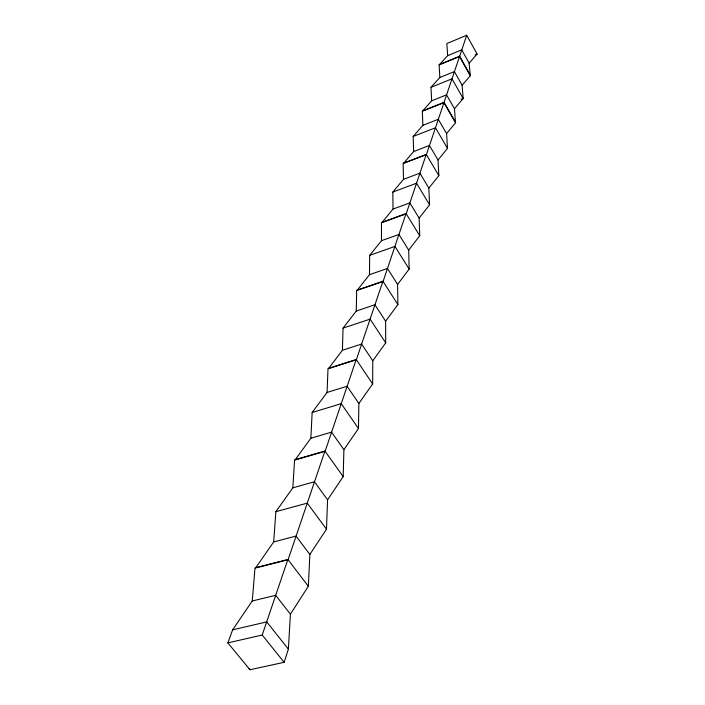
<?xml version="1.0" encoding="UTF-8"?>
<svg xmlns="http://www.w3.org/2000/svg" width="705" height="705" viewBox="0 0 705 705"><rect width="100%" height="100%" fill="white"/><g stroke="black" fill="none" stroke-linecap="round" stroke-linejoin="round"><path stroke-width="1.06" d="M308.349 586.26L287.878 559.479L255.025 567.833L252.258 600.977L232.632 629.856L227.874 642.889L249.949 669.75L284.133 662.312L288.38 649.102L290.416 614.161L308.349 586.26L309.856 554.447L326.486 529.191L327.569 499.81L343.194 476.633L343.899 449.675L358.475 428.543L358.871 403.471L372.645 383.943L372.778 360.784L361.621 344.049L382.938 281.251L356.66 290.257L356.263 311.037L343.053 328.089L342.392 350.262L328.459 368.644M382.048 281.841L357.074 290.407L369.49 274.686L369.667 255.36L381.493 240.696L398.933 234.465L406.062 213.562L381.467 222.507L381.493 240.696M356.201 359.506L325.12 451.288L295.06 459.986L310.852 438.246L312.156 412.513L327.05 392.456L328.019 368.486L356.201 359.506L372.645 383.943M255.554 568.018L273.681 541.942L275.867 511.689L292.848 487.807L294.575 459.819L324.935 451.033L343.194 476.633M459.537 56.515L466.719 35.25L446.838 43.534L447.666 55.66L439.197 64.86L459.537 56.515L470.261 75.647L469.133 63.115L461.731 49.861L447.666 55.66M406.195 213.782L426.261 154.448L403.163 163.252L403.507 179.326L392.826 192.06L393.02 209.059L381.854 222.639M426.384 154.659L444.053 102.366L422.295 111.002L422.877 125.314L413.174 136.453L413.641 151.54L403.524 163.375L425.388 155.038M443.947 102.657L459.634 56.233L439.092 64.666L439.849 77.506L430.975 87.323L431.645 100.806L422.418 111.205L443.947 102.657L455.483 122.679L454.487 108.729L446.529 94.867L431.645 100.806M356.369 359.753L361.621 344.049L342.392 350.262M383.088 281.48L398.933 234.465L408.697 250.125L409.156 269.054L397.594 284.423L397.876 304.542L385.609 321.198L385.697 342.868L372.778 360.784M287.878 559.479L262.216 635.02L284.133 662.312M324.935 451.033L288.089 559.752L256.602 567.754M408.697 250.125L419.731 235.77L419.131 218.109L409.825 202.89L393.02 209.059M419.131 218.109L429.574 204.803L428.851 188.12L419.872 173.174L403.507 179.326M428.851 188.12L438.845 175.633L438.017 160L429.433 145.468L413.641 151.54M438.017 160L447.508 148.376L446.582 133.545L438.281 119.277L422.877 125.314M446.582 133.545L455.703 122.591L444.053 102.366M454.487 108.729L463.167 98.506L462.101 85.226L454.39 71.602L439.849 77.506M462.101 85.226L470.464 75.558L459.634 56.233M469.133 63.115L477.126 54.056L466.719 35.25M475.152 54.867L477.126 54.056M430.975 87.323L451.993 78.837L463.167 98.506L461.176 99.29M413.174 136.453L435.47 127.772L447.508 148.376M392.826 192.06L416.532 183.221L429.574 204.803M382.868 222.269L405.181 214.153M369.667 255.36L394.95 246.424L409.156 269.054M369.49 274.686L387.433 268.464L397.594 284.423M356.263 311.037L374.91 304.771L385.609 321.198M343.053 328.089L370.116 319.127L385.697 342.868M329.499 368.318L355.329 360.088M327.05 392.456L347.08 386.243L358.871 403.471M312.156 412.513L341.246 403.657L358.475 428.543M310.852 438.246L331.535 432.13L343.899 449.675M292.848 487.807L314.448 481.762L327.569 499.81M275.867 511.689L307.274 503.123L326.486 529.191M273.681 541.942L296.038 536.082L309.856 554.447M252.258 600.977L275.664 595.302L290.416 614.161M232.632 629.856L266.719 621.889L288.38 649.102M227.874 642.889L262.216 635.02M249.085 668.701L250.284 669.679M382.938 281.251L397.876 304.542M406.062 213.562L419.731 235.77M426.261 154.448L438.845 175.633"/></g></svg>
